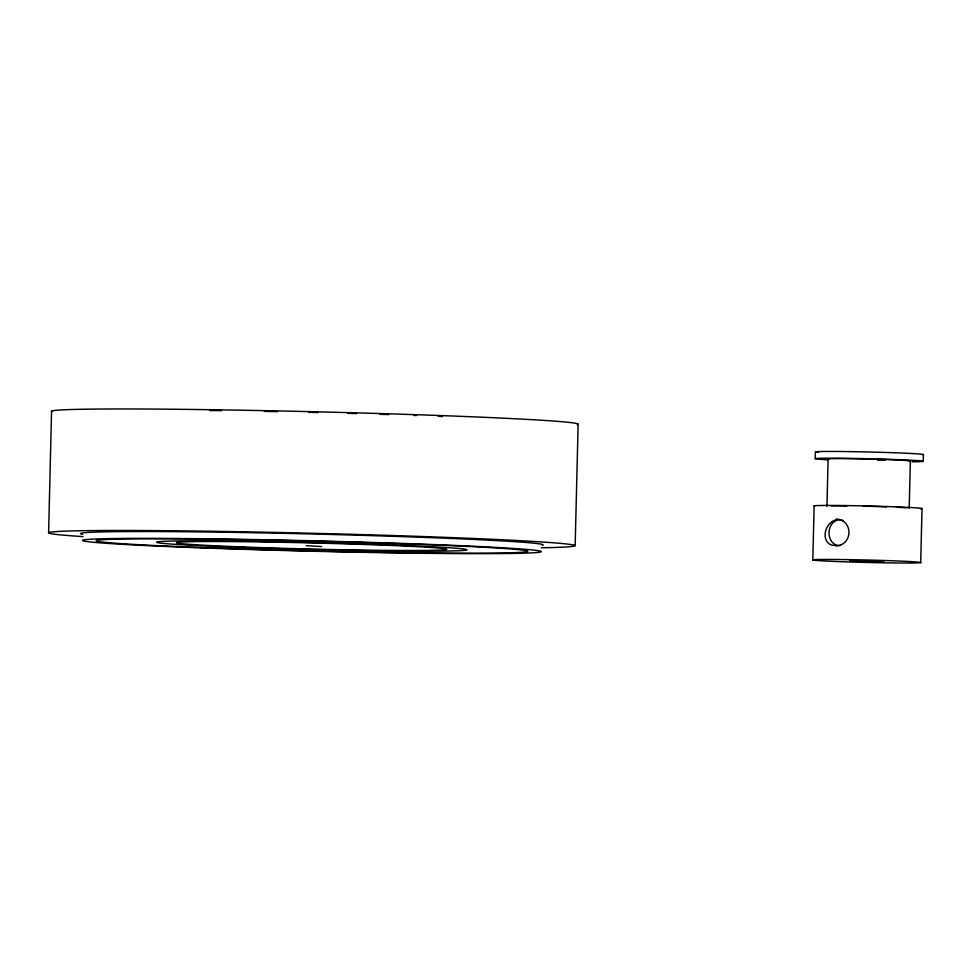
<?xml version="1.0" encoding="UTF-8"?>
<svg xmlns="http://www.w3.org/2000/svg" width="972" height="972" viewBox="0 0 972 972"><rect width="100%" height="100%" fill="white"/><g stroke="black" fill="none" stroke-linecap="round" stroke-linejoin="round"><path stroke-width="1.46" d="M48.6 532.729L51.565 411.229M575.157 545.742L578.133 424.254M812.811 559.981L814.135 505.853M815.216 458.65L815.387 451.907M826.941 506.278L828.108 458.93M909.197 508.295L910.363 460.947M920.691 562.618A54.031 1.227 1.4 0 0 842.238 559.544A54.031 1.227 1.4 0 0 837.329 561.549A54.031 1.227 1.4 0 0 920.691 562.618L922.015 508.49M923.23 461.323L923.4 454.58M877.509 459.853L885.115 460.254M877.667 459.95L882.515 460.242M306.241 545.693L321.611 546.543M840.525 545.377A12.83 10.364 -86.8 0 1 829.08 531.222A12.83 10.364 -86.8 0 1 843.283 520.688M829.347 459.246A41.201 0.936 1.4 0 1 869.369 459.063A41.201 0.936 1.4 0 1 909.039 461.202M831.242 505.914A41.201 0.936 1.4 0 1 846.916 505.914M863.209 506.193A41.201 0.936 1.4 0 1 886.513 506.849M896.391 507.25A41.201 0.936 1.4 0 1 906.755 507.858M814.694 506.12A54.031 1.227 1.4 0 1 870.961 506.084A54.031 1.227 1.4 0 1 920.277 508.83M836.163 519.097A13.414 12.527 -85.2 0 1 848.957 532.692A13.414 12.527 -85.2 0 1 835.507 545.875M835.325 545.304A13.414 10.473 -63.9 0 1 825.082 534.636A13.414 10.473 -63.9 0 1 835.956 519.899M818.546 452.405A54.031 1.227 1.4 0 1 864.327 451.895A54.031 1.227 1.4 0 1 922.744 454.738M827.95 459.768A54.031 1.227 1.4 0 1 831.546 458.189A54.031 1.227 1.4 0 1 905.126 459.95A54.031 1.227 1.4 0 1 912.04 461.785M51.99 411.666A263.388 5.978 1.4 0 1 318.294 411.849A263.388 5.978 1.4 0 1 577.21 424.655M209.624 410.5A231.3 5.249 1.4 0 1 221.555 410.658M264.263 411.387A231.3 5.249 1.4 0 1 277.518 411.654M308.877 412.347A231.3 5.249 1.4 0 1 317.88 412.565M347.782 413.355A231.3 5.249 1.4 0 1 356.663 413.598M380.016 414.303A231.3 5.249 1.4 0 1 388.606 414.57M413.659 415.409A231.3 5.249 1.4 0 1 416.623 415.518M438.238 416.32A231.3 5.249 1.4 0 1 442.406 416.478M83.033 536.605A263.388 5.978 1.4 0 1 311.295 533.251A263.388 5.978 1.4 0 1 541.307 547.771M82.584 534.321A231.3 5.249 1.4 0 1 306.654 533.859A231.3 5.249 1.4 0 1 542.291 545.304M849.905 560.808L883.609 561.622L849.905 560.808M194.351 547.613A229.611 5.212 1.4 0 0 541.246 551.683A229.611 5.212 1.4 0 0 199.552 538.719A229.611 5.212 1.4 0 0 194.351 547.613M201.253 547.515A216.112 4.909 1.4 0 0 527.735 551.343A216.112 4.909 1.4 0 0 206.149 539.144A216.112 4.909 1.4 0 0 201.253 547.515M232.32 547.09A155.326 3.524 1.4 0 0 466.985 549.848A155.326 3.524 1.4 0 0 235.844 541.076A155.326 3.524 1.4 0 0 232.32 547.09M242.672 546.957A135.072 3.062 1.4 0 0 446.731 549.338A135.072 3.062 1.4 0 0 245.734 541.72A135.072 3.062 1.4 0 0 242.672 546.957"/></g></svg>
